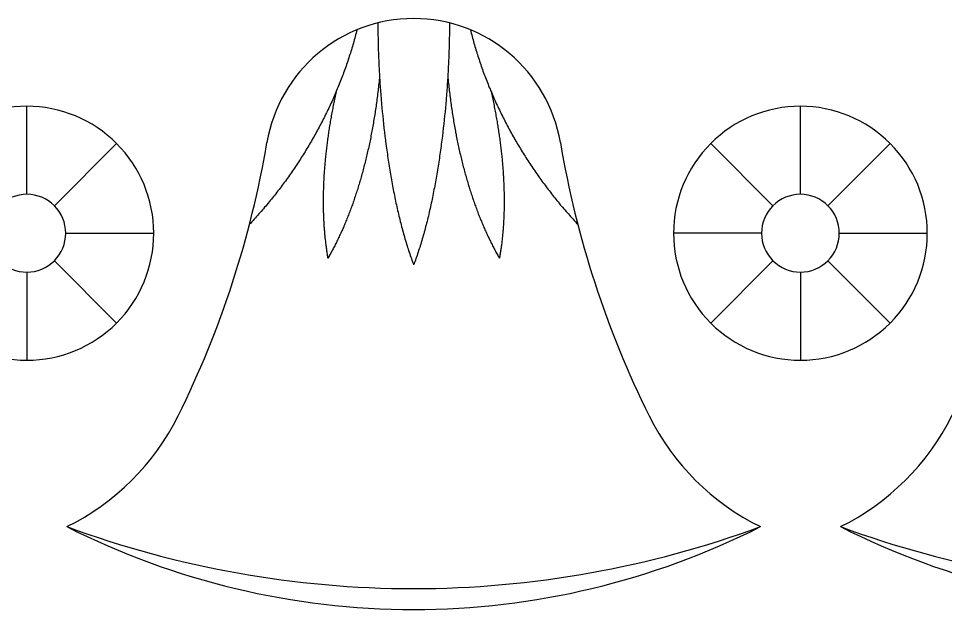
# Model space of a CAD drawing. Extents: x -111 to 2985, y -118 to 122.
# Drawn here: x -5.66 to 12.82, y 15.54 to 27.31 of the extents above; entities that cross this region are included whole.
import ezdxf

# ---------------------------------------------------------------- set-up
doc = ezdxf.new("R2010")
doc.units = 0
doc.layers.add('LAYER_03', color=5, linetype='CONTINUOUS')

msp = doc.modelspace()

# ---------------------------------------------------------------- linework, layer by layer
at = {"layer": 'LAYER_03'}
for points in [[(2.218, 27.314, 0.366), (-0.707, 24.841)], [(5.144, 24.841, 0.366), (2.218, 27.314)], [(-4.696, 17.189, 0.164703), (-2.477, 19.398, 0.073604), (-0.707, 24.841)], [(5.144, 24.841, 0.073604), (6.913, 19.398, 0.164703), (9.133, 17.189)], [(10.727, 17.189, 0.164703), (12.946, 19.398, 0.073604), (14.716, 24.841)], [(-4.696, 17.189, 0.088498), (2.218, 15.955)], [(-4.696, 17.189, 0.117644), (2.218, 15.539)], [(2.218, 15.539, 0.117644), (9.133, 17.189)], [(2.218, 15.955, 0.088498), (9.133, 17.189)], [(10.727, 17.189, 0.088498), (17.641, 15.955)], [(10.727, 17.189, 0.117644), (17.641, 15.539)]]:
    msp.add_lwpolyline(points, format="xyb", dxfattribs=at)
for points in [[(1.505, 27.227), (1.505, 27.191), (1.505, 27.155), (1.505, 27.119), (1.506, 27.083), (1.506, 27.047), (1.507, 27.01), (1.507, 26.973), (1.508, 26.936), (1.508, 26.899), (1.509, 26.862), (1.51, 26.825), (1.511, 26.788), (1.512, 26.75), (1.513, 26.712), (1.514, 26.674), (1.516, 26.636), (1.517, 26.598), (1.518, 26.56), (1.52, 26.522), (1.522, 26.483), (1.523, 26.445), (1.525, 26.406), (1.527, 26.367), (1.529, 26.328), (1.531, 26.289), (1.533, 26.25), (1.535, 26.211), (1.537, 26.172), (1.54, 26.132), (1.542, 26.093), (1.545, 26.054), (1.547, 26.014), (1.55, 25.974), (1.553, 25.935), (1.556, 25.895), (1.559, 25.855), (1.562, 25.815), (1.565, 25.775), (1.568, 25.735), (1.571, 25.695), (1.578, 25.615), (1.586, 25.535), (1.593, 25.454), (1.601, 25.374), (1.609, 25.293), (1.618, 25.213), (1.627, 25.132), (1.636, 25.051), (1.646, 24.971), (1.656, 24.89), (1.666, 24.81), (1.672, 24.77), (1.677, 24.73), (1.683, 24.69), (1.688, 24.65), (1.694, 24.61), (1.7, 24.57), (1.706, 24.53), (1.712, 24.491), (1.718, 24.451), (1.724, 24.411), (1.73, 24.372), (1.737, 24.332), (1.743, 24.293), (1.749, 24.253), (1.756, 24.214), (1.763, 24.175), (1.77, 24.136), (1.776, 24.097), (1.783, 24.058), (1.791, 24.019), (1.798, 23.981), (1.805, 23.942), (1.812, 23.904), (1.82, 23.865), (1.827, 23.827), (1.835, 23.789), (1.843, 23.751), (1.85, 23.713), (1.858, 23.676), (1.866, 23.638), (1.875, 23.601), (1.883, 23.564), (1.891, 23.526), (1.899, 23.489), (1.908, 23.453), (1.916, 23.416), (1.925, 23.379), (1.934, 23.343), (1.943, 23.307), (1.952, 23.271), (1.961, 23.235), (1.97, 23.2), (1.979, 23.164), (1.988, 23.129), (1.998, 23.094), (2.007, 23.059), (2.017, 23.024), (2.027, 22.99), (2.037, 22.956), (2.046, 22.921), (2.056, 22.888), (2.067, 22.854), (2.077, 22.821), (2.087, 22.787), (2.097, 22.754), (2.108, 22.722), (2.119, 22.689), (2.129, 22.657), (2.14, 22.625), (2.151, 22.593), (2.162, 22.561), (2.173, 22.53), (2.184, 22.499), (2.196, 22.468), (2.207, 22.438), (2.218, 22.407)], [(2.932, 27.227), (2.932, 27.191), (2.931, 27.155), (2.931, 27.119), (2.931, 27.083), (2.931, 27.047), (2.93, 27.01), (2.93, 26.973), (2.929, 26.936), (2.928, 26.899), (2.928, 26.862), (2.927, 26.825), (2.926, 26.788), (2.925, 26.75), (2.924, 26.712), (2.922, 26.674), (2.921, 26.636), (2.92, 26.598), (2.918, 26.56), (2.917, 26.522), (2.915, 26.483), (2.914, 26.445), (2.912, 26.406), (2.91, 26.367), (2.908, 26.328), (2.906, 26.289), (2.904, 26.25), (2.902, 26.211), (2.899, 26.172), (2.897, 26.132), (2.895, 26.093), (2.892, 26.054), (2.889, 26.014), (2.887, 25.974), (2.884, 25.935), (2.881, 25.895), (2.878, 25.855), (2.875, 25.815), (2.872, 25.775), (2.869, 25.735), (2.865, 25.695), (2.858, 25.615), (2.851, 25.535), (2.844, 25.454), (2.836, 25.374), (2.827, 25.293), (2.819, 25.213), (2.81, 25.132), (2.8, 25.051), (2.791, 24.971), (2.781, 24.89), (2.77, 24.81), (2.765, 24.77), (2.759, 24.73), (2.754, 24.69), (2.748, 24.65), (2.743, 24.61), (2.737, 24.57), (2.731, 24.53), (2.725, 24.491), (2.719, 24.451), (2.713, 24.411), (2.707, 24.372), (2.7, 24.332), (2.694, 24.293), (2.687, 24.253), (2.681, 24.214), (2.674, 24.175), (2.667, 24.136), (2.66, 24.097), (2.653, 24.058), (2.646, 24.019), (2.639, 23.981), (2.632, 23.942), (2.624, 23.904), (2.617, 23.865), (2.609, 23.827), (2.602, 23.789), (2.594, 23.751), (2.586, 23.713), (2.578, 23.676), (2.57, 23.638), (2.562, 23.601), (2.554, 23.564), (2.546, 23.526), (2.537, 23.489), (2.529, 23.453), (2.52, 23.416), (2.512, 23.379), (2.503, 23.343), (2.494, 23.307), (2.485, 23.271), (2.476, 23.235), (2.467, 23.2), (2.458, 23.164), (2.448, 23.129), (2.439, 23.094), (2.429, 23.059), (2.42, 23.024), (2.41, 22.99), (2.4, 22.956), (2.39, 22.921), (2.38, 22.888), (2.37, 22.854), (2.36, 22.821), (2.35, 22.787), (2.339, 22.754), (2.329, 22.722), (2.318, 22.689), (2.307, 22.657), (2.297, 22.625), (2.286, 22.593), (2.275, 22.561), (2.264, 22.53), (2.253, 22.499), (2.241, 22.468), (2.23, 22.438), (2.218, 22.407)], [(1.086, 27.089), (1.078, 27.056), (1.07, 27.023), (1.061, 26.99), (1.052, 26.957), (1.044, 26.924), (1.035, 26.891), (1.026, 26.858), (1.016, 26.825), (1.007, 26.792), (0.997, 26.759), (0.987, 26.726), (0.978, 26.693), (0.968, 26.66), (0.957, 26.627), (0.947, 26.594), (0.936, 26.561), (0.926, 26.528), (0.915, 26.496), (0.904, 26.463), (0.893, 26.43), (0.882, 26.397), (0.87, 26.365), (0.859, 26.332), (0.847, 26.299), (0.835, 26.267), (0.823, 26.234), (0.811, 26.201), (0.799, 26.169), (0.787, 26.136), (0.774, 26.104), (0.761, 26.072), (0.749, 26.039), (0.736, 26.007), (0.723, 25.975), (0.709, 25.942), (0.696, 25.91), (0.682, 25.878), (0.669, 25.846), (0.655, 25.814), (0.641, 25.781), (0.627, 25.749), (0.613, 25.717), (0.598, 25.686), (0.584, 25.654), (0.569, 25.622), (0.555, 25.59), (0.54, 25.558), (0.525, 25.526), (0.51, 25.495), (0.494, 25.463), (0.479, 25.432), (0.464, 25.4), (0.448, 25.369), (0.432, 25.337), (0.416, 25.306), (0.4, 25.275), (0.384, 25.243), (0.368, 25.212), (0.351, 25.181), (0.335, 25.15), (0.318, 25.119), (0.301, 25.088), (0.284, 25.057), (0.267, 25.026), (0.25, 24.995), (0.233, 24.965), (0.216, 24.934), (0.198, 24.903), (0.18, 24.873), (0.163, 24.842), (0.145, 24.812), (0.127, 24.782), (0.109, 24.751), (0.09, 24.721), (0.072, 24.691), (0.054, 24.661), (0.035, 24.631), (0.016, 24.601), (-0.002, 24.571), (-0.021, 24.542), (-0.04, 24.512), (-0.06, 24.482), (-0.079, 24.453), (-0.098, 24.423), (-0.118, 24.394), (-0.137, 24.364), (-0.157, 24.335), (-0.177, 24.306), (-0.197, 24.277), (-0.217, 24.248), (-0.237, 24.219), (-0.257, 24.19), (-0.278, 24.162), (-0.298, 24.133), (-0.319, 24.104), (-0.339, 24.076), (-0.36, 24.047), (-0.381, 24.019), (-0.402, 23.991), (-0.423, 23.963), (-0.444, 23.935), (-0.466, 23.907), (-0.487, 23.879), (-0.509, 23.851), (-0.53, 23.823), (-0.552, 23.796), (-0.574, 23.768), (-0.596, 23.741), (-0.618, 23.713), (-0.64, 23.686), (-0.662, 23.659), (-0.684, 23.632), (-0.707, 23.605), (-0.729, 23.578), (-0.752, 23.552), (-0.774, 23.525), (-0.797, 23.499), (-0.82, 23.472), (-0.843, 23.446), (-0.866, 23.42), (-0.889, 23.394), (-0.912, 23.368), (-0.936, 23.342), (-0.959, 23.316), (-0.983, 23.29), (-1.006, 23.265), (-1.03, 23.239), (-1.054, 23.214)], [(3.351, 27.089), (3.359, 27.056), (3.367, 27.023), (3.376, 26.99), (3.384, 26.957), (3.393, 26.924), (3.402, 26.891), (3.411, 26.858), (3.42, 26.825), (3.43, 26.792), (3.44, 26.759), (3.449, 26.726), (3.459, 26.693), (3.469, 26.66), (3.479, 26.627), (3.49, 26.594), (3.5, 26.561), (3.511, 26.528), (3.522, 26.496), (3.533, 26.463), (3.544, 26.43), (3.555, 26.397), (3.566, 26.365), (3.578, 26.332), (3.59, 26.299), (3.601, 26.267), (3.613, 26.234), (3.625, 26.201), (3.638, 26.169), (3.65, 26.136), (3.663, 26.104), (3.675, 26.072), (3.688, 26.039), (3.701, 26.007), (3.714, 25.975), (3.727, 25.942), (3.741, 25.91), (3.754, 25.878), (3.768, 25.846), (3.782, 25.814), (3.796, 25.781), (3.81, 25.749), (3.824, 25.717), (3.838, 25.686), (3.853, 25.654), (3.867, 25.622), (3.882, 25.59), (3.897, 25.558), (3.912, 25.526), (3.927, 25.495), (3.942, 25.463), (3.958, 25.432), (3.973, 25.4), (3.989, 25.369), (4.005, 25.337), (4.021, 25.306), (4.037, 25.275), (4.053, 25.243), (4.069, 25.212), (4.085, 25.181), (4.102, 25.15), (4.119, 25.119), (4.135, 25.088), (4.152, 25.057), (4.169, 25.026), (4.186, 24.995), (4.204, 24.965), (4.221, 24.934), (4.239, 24.903), (4.256, 24.873), (4.274, 24.842), (4.292, 24.812), (4.31, 24.782), (4.328, 24.751), (4.346, 24.721), (4.365, 24.691), (4.383, 24.661), (4.402, 24.631), (4.42, 24.601), (4.439, 24.571), (4.458, 24.542), (4.477, 24.512), (4.496, 24.482), (4.516, 24.453), (4.535, 24.423), (4.554, 24.394), (4.574, 24.364), (4.594, 24.335), (4.614, 24.306), (4.634, 24.277), (4.654, 24.248), (4.674, 24.219), (4.694, 24.19), (4.714, 24.162), (4.735, 24.133), (4.755, 24.104), (4.776, 24.076), (4.797, 24.047), (4.818, 24.019), (4.839, 23.991), (4.86, 23.963), (4.881, 23.935), (4.902, 23.907), (4.924, 23.879), (4.945, 23.851), (4.967, 23.823), (4.989, 23.796), (5.01, 23.768), (5.032, 23.741), (5.054, 23.713), (5.076, 23.686), (5.099, 23.659), (5.121, 23.632), (5.143, 23.605), (5.166, 23.578), (5.188, 23.552), (5.211, 23.525), (5.234, 23.499), (5.257, 23.472), (5.28, 23.446), (5.303, 23.42), (5.326, 23.394), (5.349, 23.368), (5.373, 23.342), (5.396, 23.316), (5.419, 23.29), (5.443, 23.265), (5.467, 23.239), (5.491, 23.214)], [(1.538, 26.161), (1.535, 26.125), (1.531, 26.09), (1.528, 26.054), (1.524, 26.019), (1.52, 25.984), (1.516, 25.949), (1.512, 25.913), (1.508, 25.878), (1.504, 25.844), (1.5, 25.809), (1.496, 25.774), (1.491, 25.74), (1.487, 25.705), (1.482, 25.671), (1.478, 25.637), (1.473, 25.603), (1.468, 25.569), (1.463, 25.535), (1.458, 25.501), (1.453, 25.467), (1.448, 25.434), (1.443, 25.4), (1.438, 25.367), (1.432, 25.334), (1.427, 25.301), (1.421, 25.268), (1.416, 25.235), (1.41, 25.202), (1.404, 25.169), (1.398, 25.137), (1.392, 25.104), (1.386, 25.072), (1.38, 25.04), (1.374, 25.008), (1.368, 24.976), (1.362, 24.944), (1.355, 24.912), (1.349, 24.88), (1.342, 24.849), (1.336, 24.817), (1.329, 24.786), (1.322, 24.755), (1.315, 24.724), (1.308, 24.693), (1.301, 24.662), (1.294, 24.631), (1.287, 24.601), (1.28, 24.57), (1.273, 24.54), (1.265, 24.509), (1.258, 24.479), (1.251, 24.449), (1.243, 24.419), (1.235, 24.39), (1.228, 24.36), (1.22, 24.33), (1.212, 24.301), (1.204, 24.272), (1.196, 24.242), (1.188, 24.213), (1.18, 24.184), (1.172, 24.156), (1.164, 24.127), (1.156, 24.098), (1.147, 24.07), (1.139, 24.041), (1.13, 24.013), (1.122, 23.985), (1.113, 23.957), (1.105, 23.929), (1.096, 23.902), (1.087, 23.874), (1.078, 23.847), (1.069, 23.819), (1.06, 23.792), (1.051, 23.765), (1.042, 23.738), (1.033, 23.711), (1.024, 23.684), (1.015, 23.658), (1.005, 23.631), (0.996, 23.605), (0.986, 23.579), (0.977, 23.553), (0.967, 23.527), (0.958, 23.501), (0.948, 23.475), (0.938, 23.45), (0.929, 23.424), (0.919, 23.399), (0.909, 23.374), (0.899, 23.349), (0.889, 23.324), (0.879, 23.299), (0.869, 23.275), (0.859, 23.25), (0.848, 23.226), (0.838, 23.202), (0.828, 23.177), (0.817, 23.153), (0.807, 23.13), (0.797, 23.106), (0.786, 23.082), (0.775, 23.059), (0.765, 23.036), (0.754, 23.012), (0.743, 22.989), (0.733, 22.967), (0.722, 22.944), (0.711, 22.921), (0.7, 22.899), (0.689, 22.876), (0.678, 22.854), (0.667, 22.832), (0.656, 22.81), (0.645, 22.788), (0.634, 22.767), (0.623, 22.745), (0.611, 22.724), (0.6, 22.703), (0.589, 22.681), (0.577, 22.66), (0.566, 22.64), (0.554, 22.619), (0.543, 22.598), (0.531, 22.578), (0.52, 22.558), (0.508, 22.538)], [(2.899, 26.161), (2.902, 26.125), (2.906, 26.09), (2.909, 26.054), (2.913, 26.019), (2.917, 25.984), (2.921, 25.949), (2.924, 25.913), (2.929, 25.878), (2.933, 25.844), (2.937, 25.809), (2.941, 25.774), (2.946, 25.74), (2.95, 25.705), (2.955, 25.671), (2.959, 25.637), (2.964, 25.603), (2.969, 25.569), (2.974, 25.535), (2.979, 25.501), (2.984, 25.467), (2.989, 25.434), (2.994, 25.4), (2.999, 25.367), (3.005, 25.334), (3.01, 25.301), (3.016, 25.268), (3.021, 25.235), (3.027, 25.202), (3.033, 25.169), (3.038, 25.137), (3.044, 25.104), (3.05, 25.072), (3.056, 25.04), (3.063, 25.008), (3.069, 24.976), (3.075, 24.944), (3.082, 24.912), (3.088, 24.88), (3.095, 24.849), (3.101, 24.817), (3.108, 24.786), (3.115, 24.755), (3.121, 24.724), (3.128, 24.693), (3.135, 24.662), (3.142, 24.631), (3.15, 24.601), (3.157, 24.57), (3.164, 24.54), (3.171, 24.509), (3.179, 24.479), (3.186, 24.449), (3.194, 24.419), (3.201, 24.39), (3.209, 24.36), (3.217, 24.33), (3.225, 24.301), (3.232, 24.272), (3.24, 24.242), (3.248, 24.213), (3.257, 24.184), (3.265, 24.156), (3.273, 24.127), (3.281, 24.098), (3.29, 24.07), (3.298, 24.041), (3.306, 24.013), (3.315, 23.985), (3.324, 23.957), (3.332, 23.929), (3.341, 23.902), (3.35, 23.874), (3.359, 23.847), (3.367, 23.819), (3.376, 23.792), (3.385, 23.765), (3.395, 23.738), (3.404, 23.711), (3.413, 23.684), (3.422, 23.658), (3.432, 23.631), (3.441, 23.605), (3.45, 23.579), (3.46, 23.553), (3.469, 23.527), (3.479, 23.501), (3.489, 23.475), (3.498, 23.45), (3.508, 23.424), (3.518, 23.399), (3.528, 23.374), (3.538, 23.349), (3.548, 23.324), (3.558, 23.299), (3.568, 23.275), (3.578, 23.25), (3.588, 23.226), (3.599, 23.202), (3.609, 23.177), (3.619, 23.153), (3.63, 23.13), (3.64, 23.106), (3.651, 23.082), (3.661, 23.059), (3.672, 23.036), (3.683, 23.012), (3.693, 22.989), (3.704, 22.967), (3.715, 22.944), (3.726, 22.921), (3.737, 22.899), (3.748, 22.876), (3.759, 22.854), (3.77, 22.832), (3.781, 22.81), (3.792, 22.788), (3.803, 22.767), (3.814, 22.745), (3.825, 22.724), (3.837, 22.703), (3.848, 22.681), (3.86, 22.66), (3.871, 22.64), (3.882, 22.619), (3.894, 22.598), (3.906, 22.578), (3.917, 22.558), (3.929, 22.538)], [(0.673, 25.856), (0.666, 25.826), (0.66, 25.795), (0.653, 25.765), (0.647, 25.735), (0.64, 25.704), (0.634, 25.674), (0.628, 25.644), (0.622, 25.614), (0.616, 25.584), (0.61, 25.554), (0.604, 25.524), (0.598, 25.495), (0.593, 25.465), (0.587, 25.435), (0.582, 25.406), (0.576, 25.376), (0.571, 25.347), (0.566, 25.317), (0.561, 25.288), (0.556, 25.259), (0.551, 25.229), (0.546, 25.2), (0.541, 25.171), (0.537, 25.142), (0.532, 25.113), (0.528, 25.084), (0.523, 25.055), (0.519, 25.027), (0.515, 24.998), (0.511, 24.969), (0.507, 24.941), (0.503, 24.912), (0.499, 24.884), (0.495, 24.856), (0.492, 24.827), (0.488, 24.799), (0.485, 24.771), (0.481, 24.743), (0.478, 24.715), (0.475, 24.687), (0.472, 24.659), (0.469, 24.631), (0.466, 24.603), (0.463, 24.576), (0.46, 24.548), (0.457, 24.521), (0.455, 24.493), (0.452, 24.466), (0.45, 24.439), (0.447, 24.411), (0.445, 24.384), (0.443, 24.357), (0.441, 24.33), (0.439, 24.303), (0.437, 24.276), (0.435, 24.249), (0.433, 24.223), (0.431, 24.196), (0.43, 24.17), (0.428, 24.143), (0.427, 24.117), (0.425, 24.09), (0.424, 24.064), (0.423, 24.038), (0.422, 24.012), (0.421, 23.986), (0.42, 23.96), (0.419, 23.934), (0.418, 23.908), (0.417, 23.883), (0.417, 23.857), (0.416, 23.831), (0.416, 23.806), (0.415, 23.781), (0.415, 23.755), (0.415, 23.73), (0.415, 23.705), (0.415, 23.68), (0.415, 23.655), (0.415, 23.63), (0.415, 23.605), (0.415, 23.58), (0.415, 23.556), (0.416, 23.531), (0.416, 23.507), (0.417, 23.482), (0.417, 23.458), (0.418, 23.434), (0.419, 23.41), (0.42, 23.386), (0.421, 23.362), (0.422, 23.338), (0.423, 23.314), (0.424, 23.29), (0.425, 23.267), (0.427, 23.243), (0.428, 23.22), (0.429, 23.196), (0.431, 23.173), (0.433, 23.15), (0.434, 23.127), (0.436, 23.104), (0.438, 23.081), (0.44, 23.058), (0.442, 23.035), (0.444, 23.013), (0.446, 22.99), (0.448, 22.968), (0.451, 22.945), (0.453, 22.923), (0.455, 22.901), (0.458, 22.879), (0.461, 22.857), (0.463, 22.835), (0.466, 22.813), (0.469, 22.791), (0.472, 22.769), (0.475, 22.748), (0.478, 22.726), (0.481, 22.705), (0.484, 22.684), (0.487, 22.663), (0.49, 22.642), (0.494, 22.621), (0.497, 22.6), (0.501, 22.579), (0.504, 22.558), (0.508, 22.538)], [(3.764, 25.856), (3.77, 25.826), (3.777, 25.795), (3.784, 25.765), (3.79, 25.735), (3.796, 25.704), (3.803, 25.674), (3.809, 25.644), (3.815, 25.614), (3.821, 25.584), (3.827, 25.554), (3.833, 25.524), (3.838, 25.495), (3.844, 25.465), (3.849, 25.435), (3.855, 25.406), (3.86, 25.376), (3.866, 25.347), (3.871, 25.317), (3.876, 25.288), (3.881, 25.259), (3.886, 25.229), (3.891, 25.2), (3.895, 25.171), (3.9, 25.142), (3.904, 25.113), (3.909, 25.084), (3.913, 25.055), (3.918, 25.027), (3.922, 24.998), (3.926, 24.969), (3.93, 24.941), (3.934, 24.912), (3.938, 24.884), (3.941, 24.856), (3.945, 24.827), (3.949, 24.799), (3.952, 24.771), (3.955, 24.743), (3.959, 24.715), (3.962, 24.687), (3.965, 24.659), (3.968, 24.631), (3.971, 24.603), (3.974, 24.576), (3.977, 24.548), (3.98, 24.521), (3.982, 24.493), (3.985, 24.466), (3.987, 24.439), (3.99, 24.411), (3.992, 24.384), (3.994, 24.357), (3.996, 24.33), (3.998, 24.303), (4, 24.276), (4.002, 24.249), (4.004, 24.223), (4.005, 24.196), (4.007, 24.17), (4.009, 24.143), (4.01, 24.117), (4.011, 24.09), (4.013, 24.064), (4.014, 24.038), (4.015, 24.012), (4.016, 23.986), (4.017, 23.96), (4.018, 23.934), (4.019, 23.908), (4.019, 23.883), (4.02, 23.857), (4.021, 23.831), (4.021, 23.806), (4.021, 23.781), (4.022, 23.755), (4.022, 23.73), (4.022, 23.705), (4.022, 23.68), (4.022, 23.655), (4.022, 23.63), (4.022, 23.605), (4.022, 23.58), (4.021, 23.556), (4.021, 23.531), (4.021, 23.507), (4.02, 23.482), (4.019, 23.458), (4.019, 23.434), (4.018, 23.41), (4.017, 23.386), (4.016, 23.362), (4.015, 23.338), (4.014, 23.314), (4.013, 23.29), (4.011, 23.267), (4.01, 23.243), (4.009, 23.22), (4.007, 23.196), (4.006, 23.173), (4.004, 23.15), (4.002, 23.127), (4.001, 23.104), (3.999, 23.081), (3.997, 23.058), (3.995, 23.035), (3.993, 23.013), (3.991, 22.99), (3.988, 22.968), (3.986, 22.945), (3.984, 22.923), (3.981, 22.901), (3.979, 22.879), (3.976, 22.857), (3.974, 22.835), (3.971, 22.813), (3.968, 22.791), (3.965, 22.769), (3.962, 22.748), (3.959, 22.726), (3.956, 22.705), (3.953, 22.684), (3.95, 22.663), (3.946, 22.642), (3.943, 22.621), (3.94, 22.6), (3.936, 22.579), (3.932, 22.558), (3.929, 22.538)], [(-5.493, 23.811), (-5.493, 25.566)], [(9.93, 23.811), (9.93, 25.566)], [(-4.945, 23.584), (-3.704, 24.825)], [(9.382, 23.584), (8.141, 24.825)], [(10.478, 23.584), (11.719, 24.825)], [(-4.718, 23.036), (-2.963, 23.036)], [(9.155, 23.036), (7.4, 23.036)], [(10.705, 23.036), (12.46, 23.036)], [(-4.945, 22.488), (-3.704, 21.247)], [(9.382, 22.488), (8.141, 21.247)], [(10.478, 22.488), (11.719, 21.247)], [(-5.493, 22.261), (-5.493, 20.506)], [(9.93, 22.261), (9.93, 20.506)]]:
    msp.add_lwpolyline(points, dxfattribs=at)
for points in [[(-5.493, 25.566, 0.414214), (-8.023, 23.036, 0.414214), (-5.493, 20.506, 0.414214), (-2.963, 23.036, 0.414214)], [(9.93, 25.566, 0.414214), (7.4, 23.036, 0.414214), (9.93, 20.506, 0.414214), (12.46, 23.036, 0.414214)], [(-5.493, 23.811, 0.414214), (-6.268, 23.036, 0.414214), (-5.493, 22.261, 0.414214), (-4.718, 23.036, 0.414214)], [(9.93, 23.811, 0.414214), (9.155, 23.036, 0.414214), (9.93, 22.261, 0.414214), (10.705, 23.036, 0.414214)]]:
    msp.add_lwpolyline(points, format="xyb", close=True, dxfattribs=at)

doc.saveas('drawing.dxf')
